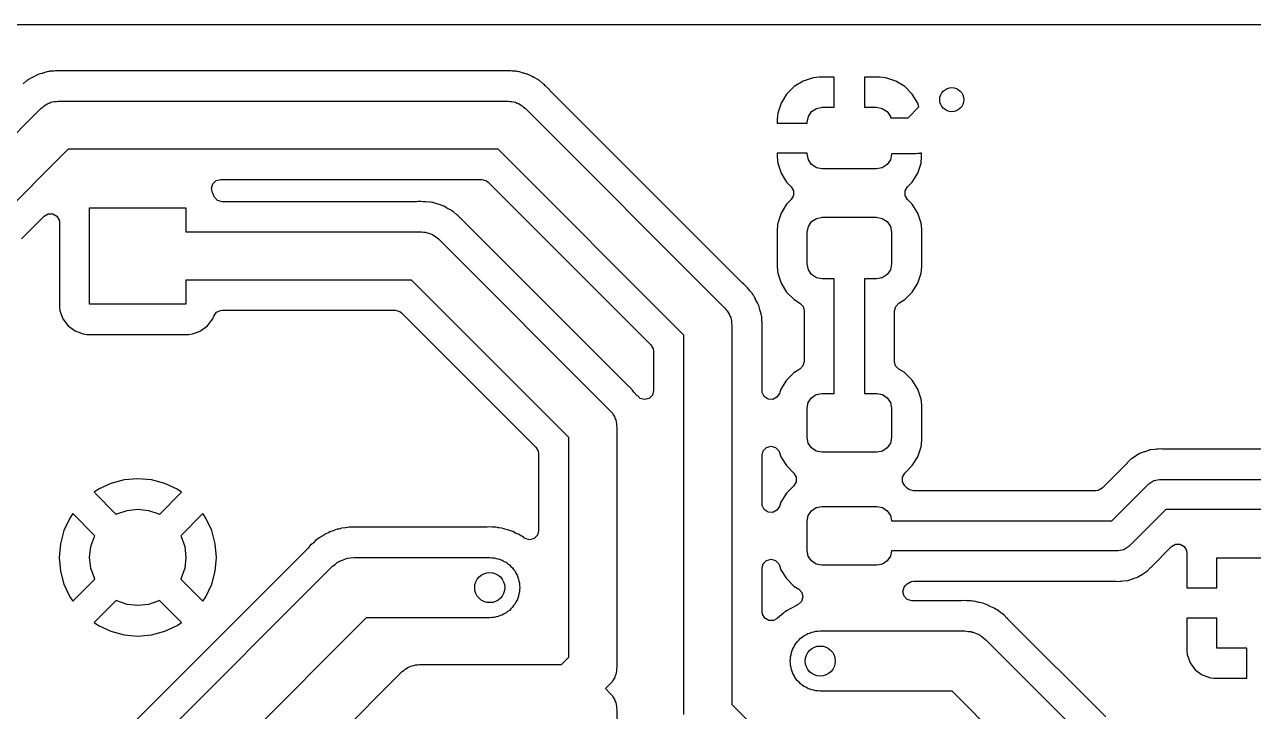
# Model space of a CAD drawing. Extents: x 44 to 146, y -87 to -25.
# Drawn here: x 54.51 to 74.91, y -36.65 to -25.25 of the extents above; entities that cross this region are included whole.
import ezdxf

# ---------------------------------------------------------------- set-up
doc = ezdxf.new("R2010")
doc.units = 0
doc.layers.add('BLACK', color=7, linetype='CONTINUOUS')

msp = doc.modelspace()

# ---------------------------------------------------------------- linework, layer by layer
at = {"layer": 'BLACK', "linetype": 'CONTINUOUS'}
for p, q in [((48.864128, -25.2545), (140.635872, -25.2545)), ((54.698915, -26.096821), (54.640757, -26.130398)), ((54.698922, -26.096818), (54.698915, -26.096821)), ((54.710378, -26.093096), (54.698922, -26.096818)), ((54.731969, -26.084153), (54.710378, -26.093096)), ((54.742712, -26.078679), (54.731969, -26.084153)), ((54.797938, -26.063881), (54.742712, -26.078679)), ((54.807586, -26.061296), (54.797938, -26.063881)), ((54.815056, -26.059083), (54.807586, -26.061296)), ((54.878945, -26.038325), (54.815056, -26.059083)), ((54.890933, -26.037065), (54.878945, -26.038325)), ((54.913907, -26.032807), (54.890933, -26.037065)), ((54.920083, -26.031153), (54.913907, -26.032807)), ((54.925554, -26.029687), (54.920083, -26.031153)), ((54.992646, -26.02617), (54.925554, -26.029687)), ((55.000413, -26.025558), (54.992646, -26.02617)), ((55.019998, -26.0235), (55.000413, -26.025558)), ((55.039716, -26.0235), (55.019998, -26.0235)), ((55.047512, -26.023296), (55.039716, -26.0235)), ((55.067352, -26.022256), (55.047512, -26.023296)), ((55.114588, -26.019781), (55.067352, -26.022256)), ((55.11459, -26.019781), (55.114588, -26.019781)), ((55.126491, -26.021666), (55.11459, -26.019781)), ((55.149797, -26.0235), (55.126491, -26.021666)), ((62.452203, -26.0235), (55.149797, -26.0235)), ((62.475509, -26.021666), (62.452203, -26.0235)), ((62.487408, -26.019781), (62.475509, -26.021666)), ((62.48741, -26.019781), (62.487408, -26.019781)), ((62.487411, -26.019781), (62.48741, -26.019781)), ((62.487412, -26.019781), (62.487411, -26.019781)), ((62.523383, -26.021666), (62.487412, -26.019781)), ((62.554489, -26.023296), (62.523383, -26.021666)), ((62.562285, -26.0235), (62.554489, -26.023296)), ((62.581992, -26.0235), (62.562285, -26.0235)), ((62.582001, -26.0235), (62.581992, -26.0235)), ((62.601587, -26.025558), (62.582001, -26.0235)), ((62.609354, -26.02617), (62.601587, -26.025558)), ((62.676446, -26.029687), (62.609354, -26.02617)), ((62.676455, -26.029688), (62.676446, -26.029687)), ((62.688086, -26.032805), (62.676455, -26.029688)), ((62.71107, -26.037065), (62.688086, -26.032805)), ((62.723049, -26.038324), (62.71107, -26.037065)), ((62.723055, -26.038325), (62.723049, -26.038324)), ((62.78694, -26.059082), (62.723055, -26.038325)), ((62.794415, -26.061296), (62.78694, -26.059082)), ((62.846757, -26.075322), (62.794415, -26.061296)), ((62.859288, -26.07868), (62.846757, -26.075322)), ((62.870025, -26.08415), (62.859288, -26.07868)), ((62.89162, -26.093096), (62.870025, -26.08415)), ((62.903075, -26.096818), (62.89162, -26.093096)), ((62.903084, -26.096821), (62.903075, -26.096818)), ((62.931913, -26.113465), (62.903084, -26.096821)), ((54.534983, -26.191467), (54.485075, -26.236404)), ((54.545427, -26.185437), (54.534983, -26.191467)), ((54.564678, -26.172205), (54.545427, -26.185437)), ((54.57404, -26.164624), (54.564678, -26.172205)), ((54.574055, -26.164614), (54.57404, -26.164624)), ((54.633907, -26.134117), (54.574055, -26.164614)), ((54.640757, -26.130398), (54.633907, -26.134117)), ((62.961256, -26.130406), (62.931913, -26.113465)), ((62.96811, -26.134127), (62.961256, -26.130406)), ((63.027944, -26.164614), (62.96811, -26.134127)), ((63.027945, -26.164615), (63.027944, -26.164614)), ((63.027949, -26.164617), (63.027945, -26.164615)), ((63.037311, -26.172198), (63.027949, -26.164617)), ((63.05658, -26.185442), (63.037311, -26.172198)), ((63.067015, -26.191466), (63.05658, -26.185442)), ((63.067016, -26.191467), (63.067015, -26.191466)), ((63.116938, -26.236416), (63.067016, -26.191467)), ((63.122862, -26.241475), (63.116938, -26.236416)), ((63.138168, -26.253871), (63.122862, -26.241475)), ((63.13818, -26.253881), (63.138168, -26.253871)), ((63.138187, -26.253888), (63.13818, -26.253881)), ((63.152116, -26.267817), (63.138187, -26.253888)), ((63.157774, -26.273186), (63.152116, -26.267817)), ((63.195161, -26.30685), (63.157774, -26.273186)), ((63.207688, -26.318129), (63.195161, -26.30685)), ((67.281659, -26.28268), (67.15768, -26.406659)), ((67.430878, -26.190642), (67.281659, -26.28268)), ((67.597303, -26.135494), (67.430878, -26.190642)), ((67.700026, -26.125), (67.597303, -26.135494)), ((67.95, -26.125), (67.700026, -26.125)), ((67.95, -26.625), (67.95, -26.125)), ((68.699989, -26.125), (68.45, -26.125)), ((68.45, -26.125), (68.45, -26.625)), ((68.802688, -26.135492), (68.699989, -26.125)), ((68.802697, -26.135494), (68.802688, -26.135492)), ((68.969121, -26.190642), (68.802697, -26.135494)), ((69.11834, -26.28268), (68.969121, -26.190642)), ((69.242319, -26.406659), (69.11834, -26.28268)), ((63.214772, -26.32788), (63.207688, -26.318129)), ((63.229952, -26.345653), (63.214772, -26.32788)), ((63.771799, -26.8875), (63.229952, -26.345653)), ((67.15768, -26.406659), (67.065642, -26.555878)), ((69.334357, -26.555878), (69.242319, -26.406659)), ((52.853957, -28.571557), (54.784357, -26.641157)), ((54.784357, -26.641157), (54.809826, -26.622652)), ((54.809826, -26.622652), (54.832086, -26.600393)), ((54.832086, -26.600393), (54.860135, -26.586101)), ((54.860135, -26.586101), (54.885604, -26.567597)), ((54.885604, -26.567597), (54.915543, -26.557868)), ((54.915543, -26.557868), (54.943593, -26.543577)), ((54.943593, -26.543577), (54.974684, -26.538652)), ((54.974684, -26.538652), (55.004626, -26.528924)), ((55.004626, -26.528924), (55.03611, -26.528924)), ((55.03611, -26.528924), (55.0672, -26.524)), ((55.0672, -26.524), (62.5348, -26.524)), ((62.5348, -26.524), (62.565896, -26.528925)), ((62.565896, -26.528925), (62.597374, -26.528925)), ((62.597374, -26.528925), (62.627311, -26.538651)), ((62.627311, -26.538651), (62.658407, -26.543577)), ((62.658407, -26.543577), (62.686457, -26.557869)), ((62.686457, -26.557869), (62.716396, -26.567597)), ((62.716396, -26.567597), (62.741864, -26.586101)), ((62.741864, -26.586101), (62.769914, -26.600393)), ((62.769914, -26.600393), (62.792173, -26.622652)), ((62.792173, -26.622652), (62.817643, -26.641157)), ((62.817643, -26.641157), (66.132843, -29.956357)), ((67.065642, -26.555878), (67.010494, -26.722302)), ((67.51903, -26.779329), (67.573223, -26.698223)), ((67.573223, -26.698223), (67.654329, -26.64403)), ((67.654329, -26.64403), (67.75, -26.625)), ((67.75, -26.625), (67.95, -26.625)), ((68.45, -26.625), (68.65, -26.625)), ((68.65, -26.625), (68.745671, -26.64403)), ((68.745671, -26.64403), (68.826777, -26.698223)), ((68.826777, -26.698223), (68.88097, -26.779329)), ((69.175736, -26.8), (69.355637, -26.620098)), ((69.355637, -26.620098), (69.334357, -26.555878)), ((66.428347, -29.544047), (63.771799, -26.8875)), ((67.010492, -26.722311), (67, -26.82501)), ((67, -26.82501), (67, -26.8875)), ((67, -26.8875), (67.5, -26.8875)), ((67.010494, -26.722302), (67.010492, -26.722311)), ((67.5, -26.875), (67.51903, -26.779329)), ((67.5, -26.8875), (67.5, -26.875)), ((68.88097, -26.779329), (68.885082, -26.8)), ((68.885082, -26.8), (69.175736, -26.8)), ((55.232886, -27.324), (53.5368, -29.020086)), ((62.369114, -27.324), (55.232886, -27.324)), ((65.45, -30.404886), (62.369114, -27.324)), ((67.5, -27.3875), (67.000001, -27.3875)), ((67.000001, -27.3875), (67.000001, -27.449973)), ((67.000001, -27.449973), (67.010494, -27.552696)), ((67.5, -27.4), (67.5, -27.3875)), ((67.51903, -27.495671), (67.5, -27.4)), ((67.573223, -27.576777), (67.51903, -27.495671)), ((68.88097, -27.495671), (68.826777, -27.576777)), ((68.9, -27.4), (68.88097, -27.495671)), ((69.3, -27.4), (68.9, -27.4)), ((69.334064, -27.393632), (69.3, -27.4)), ((69.368685, -27.392032), (69.334064, -27.393632)), ((69.378949, -27.3875), (69.368685, -27.392032)), ((69.4, -27.3875), (69.378949, -27.3875)), ((69.389507, -27.552688), (69.399999, -27.449989)), ((69.399999, -27.449989), (69.4, -27.449979)), ((69.4, -27.449979), (69.4, -27.3875)), ((67.010494, -27.552696), (67.065642, -27.719121)), ((67.065642, -27.719121), (67.15768, -27.86834)), ((67.654329, -27.63097), (67.573223, -27.576777)), ((67.75, -27.65), (67.654329, -27.63097)), ((68.65, -27.65), (67.75, -27.65)), ((68.745671, -27.63097), (68.65, -27.65)), ((68.826777, -27.576777), (68.745671, -27.63097)), ((69.242319, -27.86834), (69.334357, -27.719121)), ((69.334357, -27.719121), (69.389505, -27.552697)), ((69.389505, -27.552697), (69.389507, -27.552688)), ((57.610276, -27.969958), (57.632004, -27.895954)), ((57.632004, -27.895954), (57.687822, -27.842728)), ((57.687822, -27.842728), (57.759234, -27.8245)), ((57.759234, -27.8245), (62.100083, -27.8245)), ((62.100083, -27.8245), (62.174583, -27.844462)), ((62.174583, -27.844462), (62.205442, -27.868141)), ((62.205442, -27.868141), (64.905859, -30.568558)), ((67.15768, -27.86834), (67.233627, -27.944287)), ((67.233627, -27.944287), (67.272191, -28.011082)), ((69.127809, -28.011082), (69.166373, -27.944287)), ((69.166373, -27.944287), (69.242319, -27.86834)), ((57.628462, -28.044912), (57.610276, -27.969958)), ((57.631796, -28.051018), (57.628462, -28.044912)), ((57.648543, -28.095918), (57.631796, -28.051018)), ((57.659111, -28.118349), (57.648543, -28.095918)), ((57.713649, -28.172887), (57.659111, -28.118349)), ((67.272191, -28.08821), (67.233627, -28.155005)), ((67.272191, -28.011082), (67.272191, -28.08821)), ((69.127809, -28.08821), (69.127809, -28.011082)), ((69.166373, -28.155005), (69.127809, -28.08821)), ((55.588, -29.893349), (55.588, -28.293349)), ((55.588, -28.293349), (57.188, -28.293349)), ((57.188, -28.293349), (57.188, -28.693349)), ((57.788149, -28.192849), (57.713649, -28.172887)), ((61.014752, -28.192849), (57.788149, -28.192849)), ((61.038058, -28.191015), (61.014752, -28.192849)), ((61.049957, -28.18913), (61.038058, -28.191015)), ((61.049959, -28.18913), (61.049957, -28.18913)), ((61.04996, -28.18913), (61.049959, -28.18913)), ((61.049961, -28.18913), (61.04996, -28.18913)), ((61.085932, -28.191015), (61.049961, -28.18913)), ((61.117038, -28.192645), (61.085932, -28.191015)), ((61.124834, -28.192849), (61.117038, -28.192645)), ((61.144541, -28.192849), (61.124834, -28.192849)), ((61.14455, -28.192849), (61.144541, -28.192849)), ((61.164136, -28.194907), (61.14455, -28.192849)), ((61.171903, -28.195519), (61.164136, -28.194907)), ((61.238995, -28.199036), (61.171903, -28.195519)), ((61.239004, -28.199037), (61.238995, -28.199036)), ((61.250635, -28.202154), (61.239004, -28.199037)), ((61.273619, -28.206414), (61.250635, -28.202154)), ((61.285598, -28.207673), (61.273619, -28.206414)), ((61.285604, -28.207674), (61.285598, -28.207673)), ((61.349489, -28.228431), (61.285604, -28.207674)), ((61.356964, -28.230645), (61.349489, -28.228431)), ((61.409306, -28.244671), (61.356964, -28.230645)), ((61.421837, -28.248029), (61.409306, -28.244671)), ((61.432574, -28.253499), (61.421837, -28.248029)), ((61.454169, -28.262445), (61.432574, -28.253499)), ((61.46563, -28.266169), (61.454169, -28.262445)), ((61.465633, -28.26617), (61.46563, -28.266169)), ((61.494462, -28.282814), (61.465633, -28.26617)), ((61.523805, -28.299755), (61.494462, -28.282814)), ((61.530659, -28.303476), (61.523805, -28.299755)), ((61.590493, -28.333963), (61.530659, -28.303476)), ((61.590494, -28.333964), (61.590493, -28.333963)), ((61.590498, -28.333966), (61.590494, -28.333964)), ((61.59986, -28.341547), (61.590498, -28.333966)), ((61.619129, -28.354791), (61.59986, -28.341547)), ((67.157288, -28.231343), (67.065186, -28.380666)), ((67.233627, -28.155005), (67.157288, -28.231343)), ((69.242712, -28.231344), (69.166373, -28.155005)), ((69.334814, -28.380666), (69.242712, -28.231344)), ((54.456126, -28.808573), (54.833143, -28.431555)), ((54.833143, -28.431555), (54.899936, -28.392993)), ((54.899936, -28.392993), (54.977064, -28.392993)), ((54.977064, -28.392993), (55.043859, -28.431557)), ((55.043859, -28.431557), (55.082423, -28.498352)), ((55.082423, -28.498352), (55.0875, -28.536916)), ((55.0875, -28.536916), (55.0875, -29.941212)), ((61.629564, -28.360815), (61.619129, -28.354791)), ((61.629565, -28.360816), (61.629564, -28.360815)), ((61.679487, -28.405765), (61.629565, -28.360816)), ((61.685411, -28.410824), (61.679487, -28.405765)), ((61.700717, -28.42322), (61.685411, -28.410824)), ((61.700729, -28.42323), (61.700717, -28.42322)), ((61.700736, -28.423237), (61.700729, -28.42323)), ((61.714665, -28.437166), (61.700736, -28.423237)), ((61.720323, -28.442535), (61.714665, -28.437166)), ((61.768724, -28.486116), (61.720323, -28.442535)), ((61.770237, -28.487478), (61.768724, -28.486116)), ((61.777322, -28.49723), (61.770237, -28.487478)), ((61.792501, -28.515002), (61.777322, -28.49723)), ((64.520343, -31.242844), (61.792501, -28.515002)), ((67.010001, -28.547201), (67.007518, -28.571503)), ((67.065186, -28.380666), (67.010001, -28.547201)), ((67.51903, -28.604329), (67.573223, -28.523223)), ((67.573223, -28.523223), (67.654329, -28.46903)), ((67.654329, -28.46903), (67.75, -28.45)), ((67.75, -28.45), (68.65, -28.45)), ((68.65, -28.45), (68.745671, -28.46903)), ((68.745671, -28.46903), (68.826777, -28.523223)), ((68.826777, -28.523223), (68.88097, -28.604329)), ((69.389999, -28.547203), (69.334814, -28.380666)), ((69.400499, -28.649992), (69.389999, -28.547203)), ((57.188, -28.693349), (61.097349, -28.693349)), ((61.097349, -28.693349), (61.128445, -28.698274)), ((61.128445, -28.698274), (61.159923, -28.698274)), ((61.159923, -28.698274), (61.18986, -28.708)), ((61.18986, -28.708), (61.220956, -28.712926)), ((61.220956, -28.712926), (61.249006, -28.727218)), ((61.249006, -28.727218), (61.278945, -28.736946)), ((61.278945, -28.736946), (61.304413, -28.75545)), ((61.304413, -28.75545), (61.332463, -28.769742)), ((67.004755, -28.598558), (66.9995, -28.649995)), ((66.9995, -28.649995), (66.9995, -29.275003)), ((67.007518, -28.571503), (67.004755, -28.598558)), ((67.5, -28.7), (67.51903, -28.604329)), ((67.5, -29.225), (67.5, -28.7)), ((68.88097, -28.604329), (68.9, -28.7)), ((68.9, -28.7), (68.9, -29.225)), ((69.4005, -29.275009), (69.400499, -28.649992)), ((61.332463, -28.769742), (61.354722, -28.792001)), ((61.354722, -28.792001), (61.380192, -28.810506)), ((61.380192, -28.810506), (64.224843, -31.655157)), ((66.9995, -29.275003), (67.009869, -29.376505)), ((67.51903, -29.320671), (67.5, -29.225)), ((67.573223, -29.401777), (67.51903, -29.320671)), ((68.88097, -29.320671), (68.826777, -29.401777)), ((68.9, -29.225), (68.88097, -29.320671)), ((69.389999, -29.377797), (69.4005, -29.275009)), ((60.931663, -29.493349), (57.188, -29.493349)), ((57.188, -29.493349), (57.188, -29.893349)), ((63.542, -32.103686), (60.931663, -29.493349)), ((66.446119, -29.559227), (66.428347, -29.544047)), ((66.455871, -29.566312), (66.446119, -29.559227)), ((66.455872, -29.566313), (66.455871, -29.566312)), ((66.455873, -29.566314), (66.455872, -29.566313)), ((66.500812, -29.616223), (66.455873, -29.566314)), ((67.009869, -29.376505), (67.010001, -29.377797)), ((67.010001, -29.377797), (67.065186, -29.544334)), ((67.065186, -29.544334), (67.157288, -29.693656)), ((67.654329, -29.45597), (67.573223, -29.401777)), ((67.75, -29.475), (67.654329, -29.45597)), ((67.95, -29.475), (67.75, -29.475)), ((67.95, -31.375), (67.95, -29.475)), ((68.65, -29.475), (68.45, -29.475)), ((68.45, -29.475), (68.45, -31.375)), ((68.745671, -29.45597), (68.65, -29.475)), ((68.826777, -29.401777), (68.745671, -29.45597)), ((69.242712, -29.693656), (69.334814, -29.544334)), ((69.334814, -29.544334), (69.389999, -29.377797)), ((66.506181, -29.621881), (66.500812, -29.616223)), ((66.520119, -29.635819), (66.506181, -29.621881)), ((66.532529, -29.651144), (66.520119, -29.635819)), ((66.537594, -29.657074), (66.532529, -29.651144)), ((66.549437, -29.670227), (66.537594, -29.657074)), ((66.582533, -29.706984), (66.549437, -29.670227)), ((66.588556, -29.717417), (66.582533, -29.706984)), ((66.601798, -29.736684), (66.588556, -29.717417)), ((66.609383, -29.746051), (66.601798, -29.736684)), ((66.625057, -29.776814), (66.609383, -29.746051)), ((66.639877, -29.8059), (66.625057, -29.776814)), ((67.157288, -29.693656), (67.281344, -29.817712)), ((69.118656, -29.817712), (69.242712, -29.693656)), ((55.0875, -29.941212), (55.087502, -29.941237)), ((55.087502, -29.941237), (55.093908, -30.000827)), ((57.188, -29.893349), (55.588, -29.893349)), ((66.132843, -29.956357), (66.151347, -29.981826)), ((66.151347, -29.981826), (66.173607, -30.004086)), ((66.643594, -29.812746), (66.639877, -29.8059)), ((66.677179, -29.870916), (66.643594, -29.812746)), ((66.680902, -29.882376), (66.677179, -29.870916)), ((66.689854, -29.903985), (66.680902, -29.882376)), ((66.695319, -29.914709), (66.689854, -29.903985)), ((66.695322, -29.914717), (66.695319, -29.914709)), ((66.712704, -29.97959), (66.695322, -29.914717)), ((66.714912, -29.987047), (66.712704, -29.97959)), ((67.281344, -29.817712), (67.378721, -29.877774)), ((67.378721, -29.877774), (67.431649, -29.933873)), ((67.431649, -29.933873), (67.4495, -30.00459)), ((68.9505, -30.00459), (68.970462, -29.93009)), ((68.970462, -29.93009), (69.021278, -29.877774)), ((69.021278, -29.877774), (69.118656, -29.817712)), ((55.093908, -30.000827), (55.093909, -30.000833)), ((55.093909, -30.000833), (55.144202, -30.135678)), ((55.144202, -30.135678), (55.144204, -30.135682)), ((55.144204, -30.135682), (55.230452, -30.250893)), ((57.545546, -30.250895), (57.593004, -30.1875)), ((57.593004, -30.1875), (57.631795, -30.135682)), ((57.631795, -30.135682), (57.631797, -30.135678)), ((57.631797, -30.135678), (57.648543, -30.09078)), ((57.648543, -30.09078), (57.693281, -30.027953)), ((57.693281, -30.027953), (57.763439, -29.995912)), ((57.763439, -29.995912), (57.788149, -29.993849)), ((57.788149, -29.993849), (60.662632, -29.993849)), ((60.662632, -29.993849), (60.737132, -30.013811)), ((60.737132, -30.013811), (60.767991, -30.03749)), ((60.767991, -30.03749), (62.997859, -32.267358)), ((66.173607, -30.004086), (66.187898, -30.032135)), ((66.187898, -30.032135), (66.206403, -30.057604)), ((66.206403, -30.057604), (66.216131, -30.087543)), ((66.216131, -30.087543), (66.230423, -30.115593)), ((66.230423, -30.115593), (66.235347, -30.146684)), ((66.235347, -30.146684), (66.245076, -30.176626)), ((66.245076, -30.176626), (66.245076, -30.20811)), ((66.735674, -30.050944), (66.714912, -29.987047)), ((66.736682, -30.060541), (66.735674, -30.050944)), ((66.736933, -30.062922), (66.736682, -30.060541)), ((66.741192, -30.085909), (66.736933, -30.062922)), ((66.744313, -30.097555), (66.741192, -30.085909)), ((66.747827, -30.164625), (66.744313, -30.097555)), ((66.74844, -30.172407), (66.747827, -30.164625)), ((66.7505, -30.192001), (66.74844, -30.172407)), ((67.4495, -30.00459), (67.4495, -30.842646)), ((68.9505, -30.842646), (68.9505, -30.00459)), ((55.230452, -30.250893), (55.230455, -30.250896)), ((55.230455, -30.250896), (55.345666, -30.337144)), ((55.345666, -30.337144), (55.34567, -30.337146)), ((55.34567, -30.337146), (55.480517, -30.38744)), ((55.480517, -30.38744), (55.540114, -30.393848)), ((55.540114, -30.393848), (55.540118, -30.393848)), ((55.540118, -30.393848), (55.540127, -30.393849)), ((55.540127, -30.393849), (57.235872, -30.393848)), ((57.235872, -30.393848), (57.295483, -30.38744)), ((57.295483, -30.38744), (57.394648, -30.350454)), ((57.394648, -30.350454), (57.430329, -30.337146)), ((57.430329, -30.337146), (57.430333, -30.337144)), ((57.430333, -30.337144), (57.504559, -30.281578)), ((57.504559, -30.281578), (57.545546, -30.250895)), ((66.245076, -30.20811), (66.25, -30.2392)), ((66.25, -30.2392), (66.25, -36.534314)), ((66.7505, -30.211715), (66.7505, -30.192001)), ((66.750704, -30.219511), (66.7505, -30.211715)), ((66.7505, -30.321793), (66.752335, -30.298481)), ((66.7505, -31.326733), (66.7505, -30.321793)), ((66.754219, -30.286588), (66.750704, -30.219511)), ((66.752335, -30.298481), (66.752401, -30.298067)), ((66.752401, -30.298067), (66.754219, -30.286588)), ((64.905859, -30.568558), (64.944423, -30.635353)), ((65.45, -36.7), (65.45, -30.404886)), ((64.944423, -30.635353), (64.9495, -30.673917)), ((64.9495, -30.673917), (64.9495, -31.325965)), ((67.378722, -30.969462), (67.278999, -31.030972)), ((67.429538, -30.917146), (67.378722, -30.969462)), ((67.4495, -30.842646), (67.429538, -30.917146)), ((68.96835, -30.913361), (68.9505, -30.842646)), ((69.021278, -30.969462), (68.96835, -30.913361)), ((69.108048, -31.022983), (69.021278, -30.969462)), ((67.155973, -31.153998), (67.064638, -31.302074)), ((67.278999, -31.030972), (67.155973, -31.153998)), ((69.121003, -31.030974), (69.108048, -31.022983)), ((69.244026, -31.153997), (69.121003, -31.030974)), ((69.335362, -31.302075), (69.244026, -31.153997)), ((64.53812, -31.258027), (64.520343, -31.242844)), ((64.547869, -31.26511), (64.53812, -31.258027)), ((64.547871, -31.265112), (64.547869, -31.26511)), ((64.592821, -31.315033), (64.547871, -31.265112)), ((64.59819, -31.320691), (64.592821, -31.315033)), ((64.612123, -31.334624), (64.59819, -31.320691)), ((64.624521, -31.349934), (64.612123, -31.334624)), ((64.629586, -31.355865), (64.624521, -31.349934)), ((64.674535, -31.405786), (64.629586, -31.355865)), ((64.679122, -31.4121), (64.674535, -31.405786)), ((64.681423, -31.410427), (64.679122, -31.4121)), ((64.726, -31.455003), (64.681423, -31.410427)), ((64.929538, -31.400465), (64.875, -31.455003)), ((64.9495, -31.325965), (64.929538, -31.400465)), ((66.753578, -31.356863), (66.7505, -31.326733)), ((66.788193, -31.425787), (66.753578, -31.356863)), ((67.040937, -31.373601), (66.998554, -31.43804)), ((67.047775, -31.352966), (67.040937, -31.373601)), ((67.058469, -31.320691), (67.047775, -31.352966)), ((67.064638, -31.302074), (67.058469, -31.320691)), ((67.571393, -31.446393), (67.650471, -31.393554)), ((67.650471, -31.393554), (67.74375, -31.375)), ((67.74375, -31.375), (67.95, -31.375)), ((68.45, -31.375), (68.65625, -31.375)), ((68.65625, -31.375), (68.749529, -31.393554)), ((68.749529, -31.393554), (68.828607, -31.446393)), ((69.390087, -31.467225), (69.335362, -31.302075)), ((64.8005, -31.474965), (64.726, -31.455003)), ((64.875, -31.455003), (64.8005, -31.474965)), ((66.852632, -31.46817), (66.788193, -31.425787)), ((66.92963, -31.472655), (66.852632, -31.46817)), ((66.998554, -31.43804), (66.92963, -31.472655)), ((67.5, -31.61875), (67.518554, -31.525471)), ((67.518554, -31.525471), (67.571393, -31.446393)), ((68.828607, -31.446393), (68.881446, -31.525471)), ((68.881446, -31.525471), (68.9, -31.61875)), ((69.4005, -31.569152), (69.390087, -31.467225)), ((69.4005, -32.155848), (69.4005, -31.569152)), ((64.224843, -31.655157), (64.243347, -31.680626)), ((64.243347, -31.680626), (64.265607, -31.702886)), ((64.265607, -31.702886), (64.279898, -31.730935)), ((64.279898, -31.730935), (64.298403, -31.756404)), ((64.298403, -31.756404), (64.30813, -31.786342)), ((64.30813, -31.786342), (64.322423, -31.814393)), ((64.322423, -31.814393), (64.327348, -31.845488)), ((67.5, -32.10625), (67.5, -31.61875)), ((68.9, -31.61875), (68.9, -32.10625)), ((64.327348, -31.845488), (64.337075, -31.875426)), ((64.337075, -31.875426), (64.337075, -31.906904)), ((64.337075, -31.906904), (64.342, -31.938)), ((64.342, -31.938), (64.342, -35.0012)), ((63.542, -35.0012), (63.542, -32.103686)), ((67.518554, -32.199529), (67.5, -32.10625)), ((67.571393, -32.278607), (67.518554, -32.199529)), ((68.881446, -32.199529), (68.828607, -32.278607)), ((68.9, -32.10625), (68.881446, -32.199529)), ((69.390087, -32.257775), (69.4005, -32.155848)), ((62.997859, -32.267358), (63.036423, -32.334153)), ((63.036423, -32.334153), (63.0415, -32.372717)), ((63.0415, -32.372717), (63.0415, -33.651455)), ((66.7505, -32.398266), (66.770462, -32.323766)), ((66.7505, -33.201733), (66.7505, -32.398266)), ((66.770462, -32.323766), (66.825, -32.269228)), ((66.825, -32.269228), (66.8995, -32.249266)), ((66.8995, -32.249266), (66.974, -32.269228)), ((66.974, -32.269228), (67.028538, -32.323766)), ((67.028538, -32.323766), (67.040936, -32.351396)), ((67.040936, -32.351396), (67.064638, -32.422925)), ((67.064638, -32.422925), (67.155974, -32.571003)), ((67.650471, -32.331446), (67.571393, -32.278607)), ((67.74375, -32.35), (67.650471, -32.331446)), ((68.65625, -32.35), (67.74375, -32.35)), ((68.749529, -32.331446), (68.65625, -32.35)), ((68.828607, -32.278607), (68.749529, -32.331446)), ((69.244026, -32.571003), (69.335362, -32.422925)), ((69.335362, -32.422925), (69.390087, -32.257775)), ((72.944868, -32.418105), (72.881348, -32.457285)), ((72.94852, -32.415779), (72.944868, -32.418105)), ((73.010886, -32.374761), (72.94852, -32.415779)), ((73.018639, -32.370867), (73.010886, -32.374761)), ((73.022682, -32.368583), (73.018507, -32.370604)), ((73.018507, -32.370604), (73.018639, -32.370867)), ((73.022807, -32.368851), (73.022682, -32.368583)), ((73.03067, -32.365184), (73.022807, -32.368851)), ((73.094128, -32.344156), (73.03067, -32.365184)), ((73.101524, -32.341704), (73.094128, -32.344156)), ((73.105592, -32.340291), (73.101524, -32.341704)), ((73.175746, -32.314758), (73.105592, -32.340291)), ((73.184181, -32.312759), (73.175746, -32.314758)), ((73.18865, -32.311465), (73.184112, -32.312471)), ((73.184112, -32.312471), (73.184181, -32.312759)), ((73.18871, -32.311754), (73.18865, -32.311465)), ((73.197199, -32.310001), (73.18871, -32.311754)), ((73.271564, -32.303494), (73.197199, -32.310001)), ((73.275866, -32.303054), (73.271564, -32.303494)), ((73.30628, -32.2995), (73.275866, -32.303054)), ((73.310732, -32.2995), (73.30628, -32.2995)), ((73.323717, -32.298933), (73.310732, -32.2995)), ((73.32939, -32.298436), (73.323717, -32.298933)), ((73.371977, -32.294711), (73.32939, -32.298436)), ((73.371978, -32.294711), (73.371977, -32.294711)), ((73.393933, -32.297927), (73.371978, -32.294711)), ((73.415528, -32.2995), (73.393933, -32.297927)), ((80.086914, -32.2995), (73.415528, -32.2995)), ((67.155974, -32.571003), (67.278997, -32.694026)), ((69.121003, -32.694026), (69.244026, -32.571003)), ((72.810064, -32.528567), (72.395273, -32.943359)), ((72.813081, -32.525461), (72.810064, -32.528567)), ((72.864305, -32.471168), (72.813081, -32.525461)), ((72.870952, -32.465591), (72.864305, -32.471168)), ((72.874354, -32.46244), (72.870763, -32.465365)), ((72.870763, -32.465365), (72.870952, -32.465591)), ((72.874537, -32.462671), (72.874354, -32.46244)), ((72.881348, -32.457285), (72.874537, -32.462671)), ((56.161393, -32.808208), (55.941676, -32.867081)), ((56.388, -32.788383), (56.161393, -32.808208)), ((56.614606, -32.808208), (56.388, -32.788383)), ((56.834323, -32.867081), (56.614605, -32.808208)), ((56.614605, -32.808208), (56.614606, -32.808208)), ((67.278997, -32.694026), (67.278999, -32.694027)), ((67.278999, -32.694027), (67.279613, -32.694641)), ((67.279613, -32.694641), (67.318177, -32.761436)), ((67.318177, -32.838564), (67.279613, -32.905359)), ((67.318177, -32.761436), (67.318177, -32.838564)), ((69.081823, -32.838561), (69.081824, -32.761433)), ((69.120386, -32.905357), (69.081823, -32.838561)), ((69.081824, -32.761433), (69.120387, -32.69464)), ((69.120387, -32.69464), (69.120997, -32.694029)), ((69.120997, -32.694029), (69.121003, -32.694026)), ((73.173223, -32.873223), (73.254329, -32.81903)), ((73.254329, -32.81903), (73.35, -32.799999)), ((73.35, -32.799999), (73.350005, -32.8)), ((73.350005, -32.8), (80.1, -32.8)), ((55.735517, -32.963214), (55.662527, -33.014323)), ((55.662527, -33.014323), (56.028539, -33.380335)), ((55.735522, -32.963211), (55.735517, -32.963214)), ((55.941674, -32.867082), (55.735522, -32.963211)), ((55.941676, -32.867081), (55.941674, -32.867082)), ((56.747458, -33.380334), (57.113472, -33.014322)), ((56.834325, -32.867082), (56.834323, -32.867081)), ((57.040483, -32.963215), (56.834325, -32.867082)), ((57.040492, -32.963221), (57.040483, -32.963215)), ((57.113472, -33.014322), (57.040492, -32.963221)), ((67.155973, -33.028998), (67.064638, -33.177074)), ((67.203048, -32.981923), (67.155973, -33.028998)), ((67.278997, -32.905974), (67.203048, -32.981923)), ((67.278999, -32.905972), (67.278997, -32.905974)), ((67.279613, -32.905359), (67.278999, -32.905972)), ((69.121002, -32.905973), (69.120386, -32.905357)), ((69.121003, -32.905974), (69.121002, -32.905973)), ((69.15839, -32.943361), (69.121003, -32.905974)), ((69.189246, -32.967038), (69.15839, -32.943361)), ((69.263746, -32.987), (69.189246, -32.967038)), ((72.289914, -32.987), (69.263746, -32.987)), ((72.328478, -32.981923), (72.289914, -32.987)), ((72.395273, -32.943359), (72.328478, -32.981923)), ((72.558946, -33.4875), (73.173223, -32.873223)), ((66.753578, -33.231863), (66.7505, -33.201733)), ((66.788193, -33.300787), (66.753578, -33.231863)), ((67.040937, -33.248601), (66.998554, -33.31304)), ((67.064638, -33.177074), (67.040937, -33.248601)), ((55.257862, -33.440871), (55.161733, -33.647023)), ((55.257865, -33.440866), (55.257862, -33.440871)), ((55.308974, -33.367876), (55.257865, -33.440866)), ((55.674986, -33.733888), (55.308974, -33.367876)), ((56.028539, -33.380335), (56.040893, -33.372574)), ((56.040893, -33.372574), (56.209983, -33.313407)), ((56.209983, -33.313407), (56.388, -33.293349)), ((56.388, -33.293349), (56.566017, -33.313407)), ((56.566017, -33.313407), (56.735107, -33.372574)), ((56.735107, -33.372574), (56.747458, -33.380334)), ((57.467025, -33.367875), (57.101012, -33.733887)), ((57.518129, -33.440858), (57.467025, -33.367875)), ((57.518132, -33.440864), (57.518129, -33.440858)), ((57.614266, -33.647023), (57.518132, -33.440864)), ((66.852632, -33.34317), (66.788193, -33.300787)), ((66.92963, -33.347655), (66.852632, -33.34317)), ((66.998554, -33.31304), (66.92963, -33.347655)), ((67.5, -33.49375), (67.518554, -33.400471)), ((67.518554, -33.400471), (67.571393, -33.321393)), ((67.571393, -33.321393), (67.650471, -33.268554)), ((67.650471, -33.268554), (67.74375, -33.25)), ((67.74375, -33.25), (68.65625, -33.25)), ((68.65625, -33.25), (68.749529, -33.268554)), ((68.749529, -33.268554), (68.828607, -33.321393)), ((68.828607, -33.321393), (68.881446, -33.400471)), ((68.881446, -33.400471), (68.898757, -33.4875)), ((73.453554, -33.3), (72.839277, -33.914277)), ((79.996446, -33.3), (73.453554, -33.3)), ((55.161732, -33.647025), (55.102859, -33.866742)), ((55.161733, -33.647023), (55.161732, -33.647025)), ((57.614267, -33.647025), (57.614266, -33.647023)), ((57.67314, -33.866742), (57.614267, -33.647025)), ((59.632895, -33.653264), (59.577513, -33.670641)), ((59.643553, -33.649469), (59.632895, -33.653264)), ((59.697448, -33.627942), (59.643553, -33.649469)), ((59.725832, -33.622854), (59.697448, -33.627942)), ((59.744138, -33.618361), (59.725832, -33.622854)), ((59.771666, -33.609725), (59.744138, -33.618361)), ((59.829398, -33.603854), (59.771666, -33.609725)), ((59.840607, -33.602282), (59.829398, -33.603854)), ((59.89774, -33.592042), (59.840607, -33.602282)), ((59.983771, -33.594222), (59.89774, -33.592042)), ((59.984924, -33.594252), (59.983771, -33.594222)), ((59.988698, -33.5943), (59.984924, -33.594252)), ((62.173524, -33.5943), (59.988698, -33.5943)), ((62.188127, -33.593583), (62.173524, -33.5943)), ((62.23, -33.589459), (62.188127, -33.593583)), ((62.271873, -33.593583), (62.23, -33.589459)), ((62.286476, -33.5943), (62.271873, -33.593583)), ((62.331739, -33.5943), (62.286476, -33.5943)), ((62.331741, -33.5943), (62.331739, -33.5943)), ((62.356273, -33.599341), (62.331741, -33.5943)), ((62.372512, -33.602678), (62.356273, -33.599341)), ((62.387895, -33.605009), (62.372512, -33.602678)), ((62.426121, -33.608774), (62.387895, -33.605009)), ((62.426129, -33.608775), (62.426121, -33.608774)), ((62.426132, -33.608776), (62.426129, -33.608775)), ((62.426135, -33.608777), (62.426132, -33.608776)), ((62.42614, -33.608778), (62.426135, -33.608777)), ((62.469883, -33.622046), (62.42614, -33.608778)), ((62.483133, -33.62541), (62.469883, -33.622046)), ((62.531055, -33.635259), (62.483133, -33.62541)), ((62.531062, -33.635261), (62.531055, -33.635259)), ((62.565952, -33.650234), (62.531062, -33.635261)), ((62.581454, -33.655892), (62.565952, -33.650234)), ((62.614724, -33.665985), (62.581454, -33.655892)), ((63.0415, -33.651455), (63.021538, -33.725955)), ((67.5, -33.98125), (67.5, -33.49375)), ((68.898757, -33.4875), (72.558946, -33.4875)), ((55.608058, -33.915332), (55.667225, -33.746242)), ((55.667225, -33.746242), (55.674986, -33.733888)), ((57.101012, -33.733887), (57.108775, -33.746242)), ((57.108775, -33.746242), (57.167942, -33.915332)), ((59.297542, -33.856437), (59.289244, -33.864127)), ((59.338581, -33.815399), (59.297542, -33.856437)), ((59.338589, -33.815392), (59.338581, -33.815399)), ((59.362663, -33.799526), (59.338589, -33.815392)), ((59.377718, -33.788175), (59.362663, -33.799526)), ((59.399594, -33.769395), (59.377718, -33.788175)), ((59.399609, -33.769384), (59.399594, -33.769395)), ((59.450351, -33.741219), (59.399609, -33.769384)), ((59.460027, -33.735357), (59.450351, -33.741219)), ((59.508483, -33.703423), (59.460027, -33.735357)), ((59.535268, -33.692723), (59.508483, -33.703423)), ((59.552294, -33.684637), (59.535268, -33.692723)), ((59.577505, -33.670645), (59.552294, -33.684637)), ((59.577513, -33.670641), (59.577505, -33.670645)), ((62.614727, -33.665986), (62.614724, -33.665985)), ((62.658278, -33.689264), (62.614727, -33.665986)), ((62.669741, -33.694774), (62.658278, -33.689264)), ((62.718047, -33.715504), (62.669741, -33.694774)), ((62.718049, -33.715505), (62.718047, -33.715504)), ((62.746221, -33.735113), (62.718049, -33.715505)), ((62.761088, -33.744217), (62.746221, -33.735113)), ((62.788538, -33.75889), (62.761088, -33.744217)), ((62.788545, -33.758894), (62.788538, -33.75889)), ((62.79798, -33.766637), (62.788545, -33.758894)), ((62.818, -33.780493), (62.79798, -33.766637)), ((62.8925, -33.800455), (62.818, -33.780493)), ((62.967, -33.780493), (62.8925, -33.800455)), ((63.021538, -33.725955), (62.967, -33.780493)), ((59.215091, -33.938888), (53.222695, -39.931285)), ((55.102859, -33.866742), (55.083034, -34.093349)), ((55.588, -34.093349), (55.608058, -33.915332)), ((57.167942, -33.915332), (57.188, -34.093349)), ((57.692965, -34.093349), (57.67314, -33.866742)), ((59.227554, -33.924737), (59.215091, -33.938888)), ((59.245199, -33.901942), (59.227554, -33.924737)), ((59.245208, -33.901933), (59.245199, -33.901942)), ((59.289244, -33.864127), (59.245208, -33.901933)), ((67.518554, -34.074529), (67.5, -33.98125)), ((68.898757, -33.9875), (68.881446, -34.074529)), ((72.6625, -33.9875), (68.898757, -33.9875)), ((72.758171, -33.96847), (72.6625, -33.9875)), ((72.839277, -33.914277), (72.758171, -33.96847)), ((73.202387, -34.258979), (73.548424, -33.912942)), ((73.548424, -33.912942), (73.615218, -33.87438)), ((73.615218, -33.87438), (73.692346, -33.87438)), ((73.692346, -33.87438), (73.759141, -33.912944)), ((73.759141, -33.912944), (73.797705, -33.979739)), ((73.797705, -33.979739), (73.801929, -34.034227)), ((73.801929, -34.034227), (73.8, -34.052168)), ((73.8, -34.052168), (73.8, -34.6)), ((52.843145, -41.018651), (59.620549, -34.241247)), ((55.083034, -34.093349), (55.102859, -34.319955)), ((55.608058, -34.271366), (55.588, -34.093349)), ((57.188, -34.093349), (57.167942, -34.271366)), ((57.67314, -34.319955), (57.692965, -34.093349)), ((59.620549, -34.241247), (59.663357, -34.2092)), ((59.663357, -34.2092), (59.703782, -34.174173)), ((59.703782, -34.174173), (59.720111, -34.166715)), ((59.720111, -34.166715), (59.734478, -34.155961)), ((59.734478, -34.155961), (59.784585, -34.137271)), ((59.784585, -34.137271), (59.833236, -34.115054)), ((59.833236, -34.115054), (59.851001, -34.112499)), ((59.851001, -34.112499), (59.867819, -34.106227)), ((59.867819, -34.106227), (59.921163, -34.102411)), ((59.921163, -34.102411), (59.974102, -34.0948)), ((59.974102, -34.0948), (62.23, -34.0948)), ((62.23, -34.0948), (62.265394, -34.099889)), ((62.265394, -34.099889), (62.301157, -34.099889)), ((62.301157, -34.099889), (62.335473, -34.109965)), ((62.335473, -34.109965), (62.370866, -34.115054)), ((62.370866, -34.115054), (62.403391, -34.129907)), ((62.403391, -34.129907), (62.437708, -34.139984)), ((62.437708, -34.139984), (62.467793, -34.159318)), ((62.467793, -34.159318), (62.50032, -34.174173)), ((62.50032, -34.174173), (62.527345, -34.19759)), ((62.527345, -34.19759), (62.55743, -34.216925)), ((62.55743, -34.216925), (62.580848, -34.243951)), ((62.580848, -34.243951), (62.607875, -34.26737)), ((62.607875, -34.26737), (62.627209, -34.297454)), ((66.7505, -34.273266), (66.770462, -34.198766)), ((66.770462, -34.198766), (66.825, -34.144228)), ((66.825, -34.144228), (66.8995, -34.124266)), ((66.8995, -34.124266), (66.974, -34.144228)), ((66.974, -34.144228), (67.028538, -34.198766)), ((67.028538, -34.198766), (67.040936, -34.226396)), ((67.040936, -34.226396), (67.064638, -34.297925)), ((67.571393, -34.153607), (67.518554, -34.074529)), ((67.650471, -34.206446), (67.571393, -34.153607)), ((67.74375, -34.225), (67.650471, -34.206446)), ((68.65625, -34.225), (67.74375, -34.225)), ((68.749529, -34.206446), (68.65625, -34.225)), ((68.828607, -34.153607), (68.749529, -34.206446)), ((68.881446, -34.074529), (68.828607, -34.153607)), ((73.148196, -34.31633), (73.199401, -34.262054)), ((73.199401, -34.262054), (73.202387, -34.258979)), ((74.3, -34.6), (74.3, -34.1)), ((74.3, -34.1), (75.8, -34.1)), ((55.102859, -34.319955), (55.161732, -34.539672)), ((55.308973, -34.81882), (55.674985, -34.452807)), ((55.667225, -34.440456), (55.608058, -34.271366)), ((55.674985, -34.452807), (55.667225, -34.440456)), ((57.108775, -34.440456), (57.101013, -34.452809)), ((57.101013, -34.452809), (57.467024, -34.81882)), ((57.167942, -34.271366), (57.108775, -34.440456)), ((57.614267, -34.539672), (57.67314, -34.319955)), ((62.627209, -34.297454), (62.650627, -34.32448)), ((62.650627, -34.32448), (62.665481, -34.357006)), ((62.665481, -34.357006), (62.684816, -34.387092)), ((62.684816, -34.387092), (62.694892, -34.421408)), ((62.694892, -34.421408), (62.709746, -34.453934)), ((62.709746, -34.453934), (62.714834, -34.489326)), ((66.7505, -34.998415), (66.7505, -34.273266)), ((67.064638, -34.297925), (67.155974, -34.446003)), ((67.155974, -34.446003), (67.278997, -34.569026)), ((72.828308, -34.474743), (72.836753, -34.472741)), ((72.836753, -34.472741), (72.836755, -34.472741)), ((72.836755, -34.472741), (72.90691, -34.447206)), ((72.90691, -34.447206), (72.910956, -34.4458)), ((72.910956, -34.4458), (72.981834, -34.422314)), ((72.981834, -34.422314), (72.98184, -34.42231)), ((72.98184, -34.42231), (72.989699, -34.418646)), ((72.989699, -34.418646), (72.989825, -34.418917)), ((72.989825, -34.418917), (72.993994, -34.416899)), ((72.99386, -34.416632), (73.001606, -34.41274)), ((72.993994, -34.416899), (72.99386, -34.416632)), ((73.001606, -34.41274), (73.001617, -34.412737)), ((73.001617, -34.412737), (73.064009, -34.3717)), ((73.064009, -34.3717), (73.067607, -34.369409)), ((73.067607, -34.369409), (73.082547, -34.360194)), ((73.082547, -34.360194), (73.131156, -34.330212)), ((73.131156, -34.330212), (73.131161, -34.330206)), ((73.131161, -34.330206), (73.137966, -34.324827)), ((73.137966, -34.324827), (73.138152, -34.325062)), ((73.138152, -34.325062), (73.141742, -34.322137)), ((73.141549, -34.321907), (73.148193, -34.316331)), ((73.141742, -34.322137), (73.141549, -34.321907)), ((73.148193, -34.316331), (73.148196, -34.31633)), ((55.161732, -34.539672), (55.161733, -34.539674)), ((55.161733, -34.539674), (55.257866, -34.745832)), ((57.518136, -34.745827), (57.614266, -34.539674)), ((57.614266, -34.539674), (57.614267, -34.539672)), ((62.714834, -34.489326), (62.724911, -34.523643)), ((62.724911, -34.665957), (62.714834, -34.700273)), ((62.724911, -34.523643), (62.724911, -34.559406)), ((62.724911, -34.559406), (62.73, -34.5948)), ((62.73, -34.5948), (62.724911, -34.630193)), ((62.724911, -34.630193), (62.724911, -34.665957)), ((67.278997, -34.569026), (67.358808, -34.618254)), ((67.358808, -34.618254), (67.411736, -34.674355)), ((67.411736, -34.674355), (67.429523, -34.749404)), ((69.087246, -34.6645), (69.107208, -34.59)), ((69.107208, -34.739), (69.087246, -34.6645)), ((69.107208, -34.59), (69.130883, -34.559145)), ((69.130883, -34.559145), (69.158389, -34.531639)), ((69.158389, -34.531639), (69.225182, -34.493077)), ((69.225182, -34.493077), (69.263746, -34.488)), ((69.263746, -34.488), (72.596972, -34.488)), ((72.596972, -34.488), (72.618567, -34.489573)), ((72.618567, -34.489573), (72.621367, -34.489983)), ((72.621367, -34.489983), (72.640523, -34.492789)), ((72.640523, -34.492789), (72.688783, -34.488567)), ((72.688783, -34.488567), (72.701768, -34.488)), ((72.701768, -34.488), (72.706208, -34.488)), ((72.706208, -34.488), (72.706209, -34.488)), ((72.706209, -34.488), (72.736676, -34.484438)), ((72.736676, -34.484438), (72.740917, -34.484005)), ((72.740917, -34.484005), (72.815297, -34.477499)), ((72.815297, -34.477499), (72.815306, -34.477495)), ((72.815306, -34.477495), (72.823794, -34.475744)), ((72.823794, -34.475744), (72.823854, -34.476037)), ((72.823854, -34.476037), (72.828377, -34.475034)), ((72.828377, -34.475034), (72.828308, -34.474743)), ((73.8, -34.6), (74.3, -34.6)), ((55.257866, -34.745832), (55.257872, -34.745841)), ((55.257872, -34.745841), (55.308973, -34.81882)), ((56.028539, -34.806361), (55.662526, -35.172374)), ((56.040893, -34.814124), (56.028539, -34.806361)), ((56.209983, -34.873291), (56.040893, -34.814124)), ((56.388, -34.893349), (56.209983, -34.873291)), ((56.566017, -34.873291), (56.388, -34.893349)), ((56.735107, -34.814124), (56.566017, -34.873291)), ((56.74746, -34.806362), (56.735107, -34.814124)), ((57.113471, -35.172373), (56.74746, -34.806362)), ((57.467024, -34.81882), (57.518132, -34.745833)), ((57.518132, -34.745833), (57.518136, -34.745827)), ((62.650627, -34.86512), (62.627209, -34.892145)), ((62.665481, -34.832593), (62.650627, -34.86512)), ((62.684816, -34.802508), (62.665481, -34.832593)), ((62.694892, -34.768191), (62.684816, -34.802508)), ((62.709746, -34.735666), (62.694892, -34.768191)), ((62.714834, -34.700273), (62.709746, -34.735666)), ((67.351301, -34.87622), (67.337595, -34.882733)), ((67.407402, -34.823292), (67.351301, -34.87622)), ((67.429523, -34.749404), (67.407402, -34.823292)), ((69.161746, -34.793538), (69.107208, -34.739)), ((69.236246, -34.8135), (69.161746, -34.793538)), ((70.041095, -34.8135), (69.236246, -34.8135)), ((70.059918, -34.812306), (70.041095, -34.8135)), ((70.062391, -34.811991), (70.059918, -34.812306)), ((70.088524, -34.808662), (70.062391, -34.811991)), ((70.141904, -34.812727), (70.088524, -34.808662)), ((70.146399, -34.81307), (70.141904, -34.812727)), ((70.157711, -34.8135), (70.146399, -34.81307)), ((70.215741, -34.8135), (70.157711, -34.8135)), ((70.243978, -34.819302), (70.215741, -34.8135)), ((70.262651, -34.821922), (70.243978, -34.819302)), ((70.291419, -34.824113), (70.262651, -34.821922)), ((70.347207, -34.840076), (70.291419, -34.824113)), ((70.358201, -34.842775), (70.347207, -34.840076)), ((70.415059, -34.85446), (70.358201, -34.842775)), ((70.415061, -34.854461), (70.415059, -34.85446)), ((70.44156, -34.865832), (70.415061, -34.854461)), ((70.459324, -34.872157), (70.44156, -34.865832)), ((70.487046, -34.88009), (70.459324, -34.872157)), ((70.487049, -34.880091), (70.487046, -34.88009)), ((70.538181, -34.9068), (70.487049, -34.880091)), ((62.335473, -35.079634), (62.301157, -35.089711)), ((62.370866, -35.074546), (62.335473, -35.079634)), ((62.403391, -35.059692), (62.370866, -35.074546)), ((62.437708, -35.049616), (62.403391, -35.059692)), ((62.467793, -35.030281), (62.437708, -35.049616)), ((62.50032, -35.015427), (62.467793, -35.030281)), ((62.527345, -34.992009), (62.50032, -35.015427)), ((62.55743, -34.972675), (62.527345, -34.992009)), ((62.580848, -34.945648), (62.55743, -34.972675)), ((62.607875, -34.92223), (62.580848, -34.945648)), ((62.627209, -34.892145), (62.607875, -34.92223)), ((63.542, -35.749914), (63.542, -35.0012)), ((64.342, -35.0012), (64.342, -35.9156)), ((66.755574, -35.036967), (66.7505, -34.998415)), ((66.794132, -35.103765), (66.755574, -35.036967)), ((67.071846, -35.04868), (67.005512, -35.10312)), ((67.074373, -35.046559), (67.071846, -35.04868)), ((67.107884, -35.017791), (67.074373, -35.046559)), ((67.141898, -34.988591), (67.107884, -35.017791)), ((67.141903, -34.988587), (67.141898, -34.98859)), ((67.141898, -34.98859), (67.141898, -34.988591)), ((67.148097, -34.984276), (67.141903, -34.988587)), ((67.151536, -34.981792), (67.148028, -34.984177)), ((67.148028, -34.984177), (67.148097, -34.984276)), ((67.151778, -34.982155), (67.151536, -34.981792)), ((67.157864, -34.978088), (67.151778, -34.982155)), ((67.236687, -34.935955), (67.157864, -34.978088)), ((67.238754, -34.934829), (67.236687, -34.935955)), ((67.319805, -34.889844), (67.238754, -34.934829)), ((67.322615, -34.888637), (67.319805, -34.889844)), ((67.328472, -34.886511), (67.322615, -34.888637)), ((67.337595, -34.882733), (67.328472, -34.886511)), ((70.538491, -34.906962), (70.538181, -34.9068)), ((70.548719, -34.911819), (70.538491, -34.906962)), ((70.60204, -34.9347), (70.548719, -34.911819)), ((70.602045, -34.934703), (70.60204, -34.9347)), ((70.602049, -34.934705), (70.602045, -34.934703)), ((70.62572, -34.95118), (70.602049, -34.934705)), ((70.641846, -34.96095), (70.62572, -34.95118)), ((70.667406, -34.974301), (70.641846, -34.96095)), ((70.712381, -35.010974), (70.667406, -34.974301)), ((70.721418, -35.017788), (70.712381, -35.010974)), ((70.733982, -35.026533), (70.721418, -35.017788)), ((70.769059, -35.050947), (70.733982, -35.026533)), ((70.815688, -35.1), (70.769059, -35.050947)), ((60.181208, -35.0948), (53.757357, -41.518651)), ((55.662526, -35.172374), (55.735509, -35.223478)), ((55.735509, -35.223478), (55.735515, -35.223481)), ((55.735515, -35.223481), (55.941674, -35.319615)), ((56.834325, -35.319615), (57.040478, -35.223485)), ((57.040478, -35.223485), (57.040484, -35.223481)), ((57.040484, -35.223481), (57.113471, -35.172373)), ((62.23, -35.0948), (60.181208, -35.0948)), ((62.265394, -35.089711), (62.23, -35.0948)), ((62.301157, -35.089711), (62.265394, -35.089711)), ((66.860924, -35.142335), (66.794132, -35.103765)), ((66.938052, -35.142341), (66.860924, -35.142335)), ((66.999251, -35.107014), (66.938052, -35.142341)), ((66.999862, -35.107758), (66.999251, -35.107014)), ((67.004362, -35.104064), (66.999862, -35.107758)), ((67.00485, -35.103783), (67.004362, -35.104064)), ((67.005512, -35.10312), (67.00485, -35.103783)), ((70.829143, -35.114155), (70.815688, -35.1)), ((70.831778, -35.116858), (70.829143, -35.114155)), ((72.455908, -36.740987), (70.831778, -35.116858)), ((74.3, -35.1), (73.8, -35.1)), ((73.8, -35.1), (73.8, -35.647822)), ((74.3, -35.6), (74.3, -35.1)), ((55.941674, -35.319615), (55.941676, -35.319616)), ((55.941676, -35.319616), (56.161394, -35.378489)), ((56.161394, -35.378489), (56.161393, -35.378489)), ((56.161393, -35.378489), (56.388, -35.398314)), ((56.388, -35.398314), (56.614606, -35.378489)), ((56.614606, -35.378489), (56.834323, -35.319616)), ((56.834323, -35.319616), (56.834325, -35.319615)), ((67.31919, -35.516654), (67.338525, -35.48657)), ((67.338525, -35.48657), (67.365551, -35.463151)), ((67.365551, -35.463151), (67.38897, -35.436125)), ((67.38897, -35.436125), (67.419054, -35.41679)), ((67.419054, -35.41679), (67.44608, -35.393373)), ((67.44608, -35.393373), (67.478606, -35.378518)), ((67.478606, -35.378518), (67.508692, -35.359184)), ((67.508692, -35.359184), (67.543008, -35.349107)), ((67.543008, -35.349107), (67.575534, -35.334254)), ((67.575534, -35.334254), (67.610926, -35.329165)), ((67.610926, -35.329165), (67.645243, -35.319089)), ((67.645243, -35.319089), (67.681006, -35.319089)), ((67.681006, -35.319089), (67.7164, -35.314)), ((67.7164, -35.314), (70.114, -35.314)), ((70.114, -35.314), (70.166938, -35.321611)), ((70.166938, -35.321611), (70.220283, -35.325427)), ((70.220283, -35.325427), (70.2371, -35.331699)), ((70.2371, -35.331699), (70.254866, -35.334254)), ((70.254866, -35.334254), (70.303516, -35.356471)), ((70.303516, -35.356471), (70.353624, -35.375161)), ((70.353624, -35.375161), (70.36799, -35.385915)), ((70.36799, -35.385915), (70.38432, -35.393373)), ((70.38432, -35.393373), (70.424744, -35.4284)), ((70.424744, -35.4284), (70.467553, -35.460447)), ((70.467553, -35.460447), (72.153553, -37.146447)), ((67.231565, -35.708526), (67.236654, -35.673134)), ((67.236654, -35.673134), (67.251507, -35.640608)), ((67.251507, -35.640608), (67.261584, -35.606292)), ((67.261584, -35.606292), (67.280918, -35.576206)), ((67.280918, -35.576206), (67.295773, -35.54368)), ((67.295773, -35.54368), (67.31919, -35.516654)), ((73.8, -35.647822), (73.800001, -35.647842)), ((73.800001, -35.647842), (73.806401, -35.707377)), ((74.8, -35.6), (74.3, -35.6)), ((74.8, -36.1), (74.8, -35.6)), ((60.909943, -35.905068), (60.937993, -35.890777)), ((60.937993, -35.890777), (60.969084, -35.885852)), ((60.969084, -35.885852), (60.999026, -35.876124)), ((60.999026, -35.876124), (61.03051, -35.876124)), ((61.03051, -35.876124), (61.0616, -35.8712)), ((61.0616, -35.8712), (63.420714, -35.8712)), ((63.420714, -35.8712), (63.542, -35.749914)), ((67.2164, -35.814), (67.221489, -35.778606)), ((67.221489, -35.849393), (67.2164, -35.814)), ((67.221489, -35.742843), (67.231565, -35.708526)), ((67.221489, -35.778606), (67.221489, -35.742843)), ((67.221489, -35.885157), (67.221489, -35.849393)), ((67.231565, -35.919473), (67.221489, -35.885157)), ((73.806401, -35.707377), (73.856645, -35.842084)), ((73.856645, -35.842084), (73.85665, -35.842094)), ((73.85665, -35.842094), (73.942809, -35.957187)), ((57.070357, -39.696757), (60.778758, -35.988357)), ((60.778758, -35.988357), (60.804224, -35.969854)), ((60.804224, -35.969854), (60.826486, -35.947593)), ((60.826486, -35.947593), (60.854535, -35.9333)), ((60.854535, -35.9333), (60.880004, -35.914797)), ((60.880004, -35.914797), (60.909943, -35.905068)), ((64.298403, -36.097197), (64.279898, -36.122666)), ((64.308131, -36.067256), (64.298403, -36.097197)), ((64.322423, -36.039207), (64.308131, -36.067256)), ((64.327347, -36.008111), (64.322423, -36.039207)), ((64.337075, -35.978174), (64.327347, -36.008111)), ((64.342, -35.9156), (64.337075, -35.946695)), ((64.337075, -35.946695), (64.337075, -35.978174)), ((67.236654, -35.954866), (67.231565, -35.919473)), ((67.251507, -35.987391), (67.236654, -35.954866)), ((67.261584, -36.021708), (67.251507, -35.987391)), ((67.280918, -36.051793), (67.261584, -36.021708)), ((67.295773, -36.08432), (67.280918, -36.051793)), ((67.31919, -36.111345), (67.295773, -36.08432)), ((73.942809, -35.957187), (73.942812, -35.95719)), ((73.942812, -35.95719), (74.057905, -36.043349)), ((74.057905, -36.043349), (74.057915, -36.043354)), ((74.057915, -36.043354), (74.192623, -36.093598)), ((74.192623, -36.093598), (74.192621, -36.093598)), ((74.192621, -36.093598), (74.252157, -36.099998)), ((74.252157, -36.099998), (74.252177, -36.1)), ((74.252177, -36.1), (74.8, -36.1)), ((64.224842, -36.198443), (64.152085, -36.2712)), ((64.152085, -36.2712), (64.224842, -36.343957)), ((64.243345, -36.172975), (64.224842, -36.198443)), ((64.265607, -36.150714), (64.243345, -36.172975)), ((64.279898, -36.122666), (64.265607, -36.150714)), ((67.338525, -36.14143), (67.31919, -36.111345)), ((67.365551, -36.164848), (67.338525, -36.14143)), ((67.38897, -36.191875), (67.365551, -36.164848)), ((67.419054, -36.211209), (67.38897, -36.191875)), ((67.44608, -36.234627), (67.419054, -36.211209)), ((67.478606, -36.249481), (67.44608, -36.234627)), ((67.508692, -36.268816), (67.478606, -36.249481)), ((67.543008, -36.278892), (67.508692, -36.268816)), ((67.575534, -36.293746), (67.543008, -36.278892)), ((67.610926, -36.298834), (67.575534, -36.293746)), ((67.645243, -36.308911), (67.610926, -36.298834)), ((67.681006, -36.308911), (67.645243, -36.308911)), ((67.7164, -36.314), (67.681006, -36.308911)), ((64.224842, -36.343957), (64.243345, -36.369424)), ((64.243345, -36.369424), (64.265607, -36.391686)), ((64.265607, -36.391686), (64.279898, -36.419733)), ((64.279898, -36.419733), (64.298403, -36.445203)), ((64.298403, -36.445203), (64.308131, -36.475143)), ((64.308131, -36.475143), (64.322423, -36.503193)), ((64.322423, -36.503193), (64.327347, -36.534288)), ((69.906894, -36.314), (67.7164, -36.314)), ((71.3, -37.707106), (69.906894, -36.314)), ((64.327347, -36.534288), (64.337075, -36.564226)), ((64.337075, -36.564226), (64.337075, -36.595704)), ((64.337075, -36.595704), (64.342, -36.6268)), ((64.342, -36.6268), (64.342, -37.697482)), ((66.25, -36.534314), (67.165685, -37.45))]:
    msp.add_line(p, q, dxfattribs=at)
at = {"layer": 'BLACK'}
for centre, radius in [((69.9, -26.5), 0.2), ((62.23, -34.5948), 0.25), ((67.7164, -35.814), 0.25)]:
    msp.add_circle(centre, radius, dxfattribs=at)

doc.saveas('drawing.dxf')
